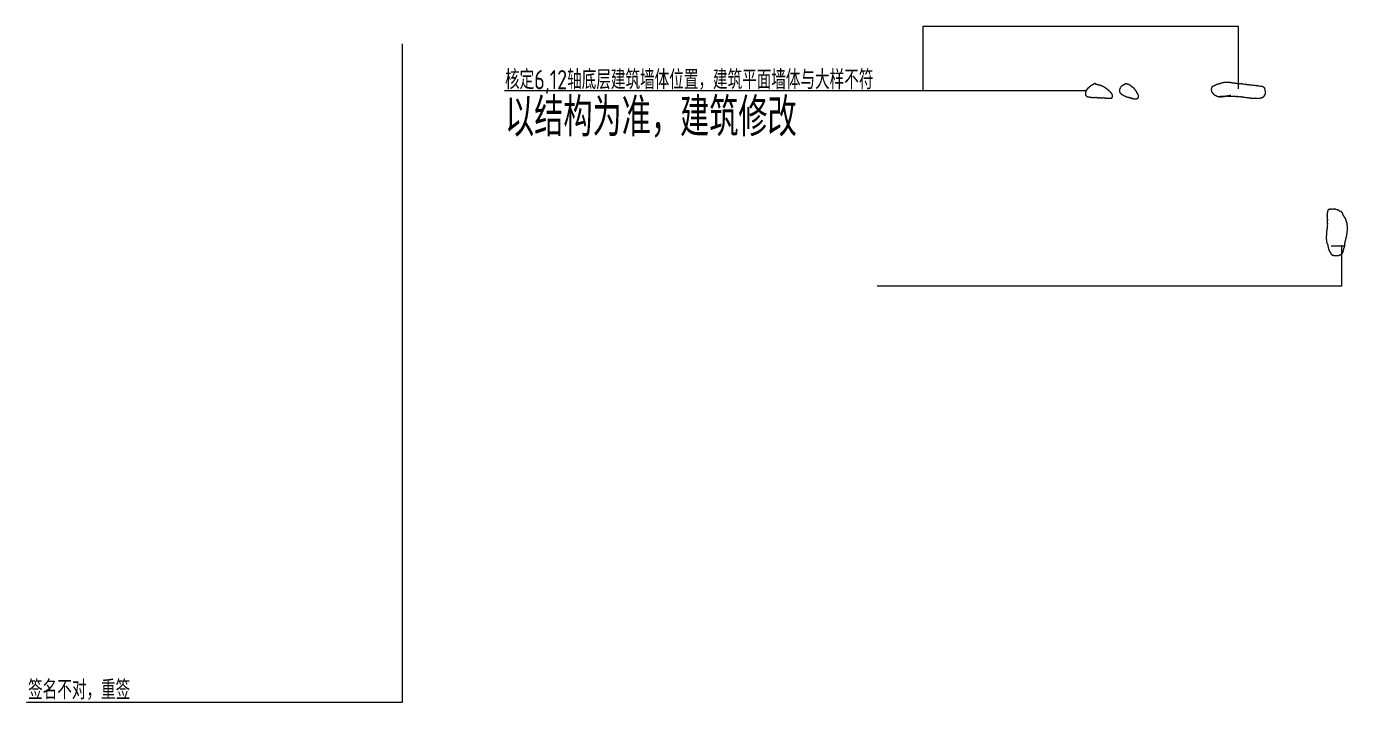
# Model space of a CAD drawing. Extents: x -1058961 to 23600, y -449123 to 2751847.
# Drawn here: x -524947 to -249574, y 2404488 to 2545405 of the extents above; entities that cross this region are included whole.
import ezdxf

# ---------------------------------------------------------------- set-up
doc = ezdxf.new("R2010")
doc.units = 0
doc.header["$LTSCALE"] = 1000
doc.layers.add('S-S说明文字', color=7, linetype='CONTINUOUS')
doc.layers.add('签名', color=7, linetype='CONTINUOUS', lineweight=18)
doc.styles.add('TSSD_REIN', font='tssdeng.shx', dxfattribs={"width": 0.7, "height": 300, "bigfont": 'tssdchn.shx'})

msp = doc.modelspace()

# ---------------------------------------------------------------- linework, layer by layer
at = {"layer": '签名', "color": 1}
for p, q in [((-446660.24, 2541808.39), (-446660.24, 2404488.3)), ((-304049.74, 2531972.9), (-425274.57, 2531972.9)), ((-252987.88, 2499650.62), (-250067.54, 2499650.62)), ((-250853.5, 2499851.25), (-250853.5, 2491270.8)), ((-250853.5, 2491270.8), (-347639.3, 2491270.8)), ((-446660.24, 2404488.3), (-524946.61, 2404488.3))]:
    msp.add_line(p, q, dxfattribs=at)
msp.add_lwpolyline([(-272300.2, 2532409.16), (-272300.2, 2545405.07), (-338077.25, 2545405.07), (-338077.25, 2531972.9)], dxfattribs=at)
for points in [[(-302102.2, 2533444.02, 0.52056705), (-302118.03, 2533444.02, 0.52056705), (-302118.03, 2533444.02, 0.52056705), (-302466.37, 2533349.11, 0.52056705), (-302466.37, 2533349.11, 0.52056705), (-302656.38, 2533238.38, 0.52056705), (-302656.38, 2533238.38, 0.52056705), (-302878.05, 2533111.83, 0.52056705), (-302878.05, 2533111.83, 0.52056705), (-303036.39, 2533001.1, 0.52056705), (-303036.39, 2533001.1, 0.52056705), (-303226.39, 2532842.92, 0.52056705), (-303226.39, 2532842.92, 0.52056705), (-303432.23, 2532700.55, 0.52056705), (-303432.23, 2532700.55, 0.52056705), (-303606.4, 2532542.37, 0.52056705), (-303606.4, 2532542.37, 0.52056705), (-303764.74, 2532384.18, 0.52056705), (-303764.74, 2532384.18, 0.52056705), (-303875.58, 2532273.45, 0.52056705), (-303875.58, 2532273.45, 0.52056705), (-303954.74, 2532146.9, 0.52056705), (-303954.74, 2532146.9, 0.52056705), (-304018.08, 2532051.99, 0.52056705), (-304018.08, 2532051.99, 0.52056705), (-304049.74, 2531972.9, 0.52056705), (-304049.74, 2531972.9, 0.52056705), (-304097.25, 2531909.63, 0.52056705), (-304097.25, 2531909.63, 0.52056705), (-304128.91, 2531830.54, 0.52056705), (-304128.91, 2531830.54, 0.52056705), (-304160.58, 2531767.26, 0.52056705), (-304160.58, 2531767.26, 0.52056705), (-304192.25, 2531688.17, 0.52056705), (-304192.25, 2531688.17, 0.52056705), (-304208.08, 2531593.26, 0.52056705), (-304208.08, 2531593.26, 0.52056705), (-304208.08, 2531514.17, 0.52056705), (-304208.08, 2531514.17, 0.52056705), (-304208.08, 2531435.07, 0.52056705), (-304208.08, 2531435.07, 0.52056705), (-304208.08, 2531355.98, 0.52056705), (-304208.08, 2531355.98, 0.52056705), (-304208.08, 2531261.07, 0.52056705), (-304208.08, 2531261.07, 0.52056705), (-304192.25, 2531181.98, 0.52056705), (-304192.25, 2531181.98, 0.52056705), (-304160.58, 2531087.07, 0.52056705), (-304160.58, 2531087.07, 0.52056705), (-304113.08, 2531023.8, 0.52056705), (-304113.08, 2531023.8, 0.52056705), (-304065.58, 2530960.52, 0.52056705), (-304065.58, 2530960.52, 0.52056705), (-304033.91, 2530913.07, 0.52056705), (-304033.91, 2530913.07, 0.52056705), (-303970.57, 2530865.61, 0.52056705), (-303970.57, 2530865.61, 0.52056705), (-303907.24, 2530833.97, 0.52056705), (-303907.24, 2530833.97, 0.52056705), (-303796.41, 2530802.34, 0.52056705), (-303796.41, 2530802.34, 0.52056705), (-303638.07, 2530754.88, 0.52056705), (-303638.07, 2530754.88, 0.52056705), (-303400.56, 2530739.06, 0.52056705), (-303400.56, 2530739.06, 0.52056705), (-303068.06, 2530707.43, 0.52056705), (-303068.06, 2530707.43, 0.52056705), (-302656.38, 2530675.79, 0.52056705), (-302656.38, 2530675.79, 0.52056705), (-302197.2, 2530659.97, 0.52056705), (-302197.2, 2530659.97, 0.52056705), (-301880.53, 2530644.15, 0.52056705), (-301880.53, 2530644.15, 0.52056705), (-301358.02, 2530628.33, 0.52056705), (-301358.02, 2530628.33, 0.52056705), (-300946.34, 2530628.33, 0.52056705), (-300946.34, 2530628.33, 0.52056705), (-300439.66, 2530596.7, 0.52056705), (-300439.66, 2530596.7, 0.52056705), (-300170.49, 2530565.06, 0.52056705), (-300170.49, 2530565.06, 0.52056705), (-299790.48, 2530533.42, 0.52056705), (-299790.48, 2530533.42, 0.52056705), (-299442.14, 2530485.97, 0.52056705), (-299442.14, 2530485.97, 0.52056705), (-299236.3, 2530485.97, 0.52056705), (-299236.3, 2530485.97, 0.52056705), (-299030.46, 2530470.15, 0.52056705), (-299030.46, 2530470.15, 0.52056705), (-298887.96, 2530470.15, 0.52056705), (-298887.96, 2530470.15, 0.52056705), (-298792.96, 2530470.15, 0.52056705), (-298792.96, 2530470.15, 0.52056705), (-298729.62, 2530501.79, 0.52056705), (-298729.62, 2530501.79, 0.52056705), (-298697.95, 2530549.24, 0.52056705), (-298697.95, 2530549.24, 0.52056705), (-298666.29, 2530580.88, 0.52056705), (-298666.29, 2530580.88, 0.52056705), (-298650.45, 2530596.7, 0.52056705), (-298650.45, 2530596.7, 0.52056705), (-298634.62, 2530644.15, 0.52056705), (-298634.62, 2530644.15, 0.52056705), (-298602.95, 2530675.79, 0.52056705), (-298602.95, 2530675.79, 0.52056705), (-298602.95, 2530739.06, 0.52056705), (-298602.95, 2530739.06, 0.52056705), (-298602.95, 2530818.16, 0.52056705), (-298602.95, 2530818.16, 0.52056705), (-298602.95, 2530913.07, 0.52056705), (-298602.95, 2530913.07, 0.52056705), (-298602.95, 2530992.16, 0.52056705), (-298602.95, 2530992.16, 0.52056705), (-298602.95, 2531071.25, 0.52056705), (-298602.95, 2531071.25, 0.52056705), (-298618.79, 2531150.34, 0.52056705), (-298618.79, 2531150.34, 0.52056705), (-298650.45, 2531245.25, 0.52056705), (-298650.45, 2531245.25, 0.52056705), (-298697.95, 2531324.35, 0.52056705), (-298697.95, 2531324.35, 0.52056705), (-298792.96, 2531450.89, 0.52056705), (-298792.96, 2531450.89, 0.52056705), (-298840.46, 2531498.35, 0.52056705), (-298840.46, 2531498.35, 0.52056705), (-298903.79, 2531577.44, 0.52056705), (-298903.79, 2531577.44, 0.52056705), (-298998.79, 2531672.35, 0.52056705), (-298998.79, 2531672.35, 0.52056705), (-299062.13, 2531751.44, 0.52056705), (-299062.13, 2531751.44, 0.52056705), (-299157.13, 2531846.35, 0.52056705), (-299157.13, 2531846.35, 0.52056705), (-299252.13, 2531925.45, 0.52056705), (-299252.13, 2531925.45, 0.52056705), (-299331.3, 2532004.54, 0.52056705), (-299331.3, 2532004.54, 0.52056705), (-299426.3, 2532083.63, 0.52056705), (-299426.3, 2532083.63, 0.52056705), (-299537.14, 2532178.54, 0.52056705), (-299537.14, 2532178.54, 0.52056705), (-299647.98, 2532257.63, 0.52056705), (-299647.98, 2532257.63, 0.52056705), (-299742.98, 2532336.73, 0.52056705), (-299742.98, 2532336.73, 0.52056705), (-299837.98, 2532400, 0.52056705), (-299837.98, 2532400, 0.52056705), (-299948.81, 2532479.09, 0.52056705), (-299948.81, 2532479.09, 0.52056705), (-300027.98, 2532526.55, 0.52056705), (-300027.98, 2532526.55, 0.52056705), (-300138.82, 2532621.46, 0.52056705), (-300138.82, 2532621.46, 0.52056705), (-300265.49, 2532716.37, 0.52056705), (-300265.49, 2532716.37, 0.52056705), (-300376.33, 2532779.64, 0.52056705), (-300376.33, 2532779.64, 0.52056705), (-300487.16, 2532827.1, 0.52056705), (-300487.16, 2532827.1, 0.52056705), (-300645.5, 2532890.37, 0.52056705), (-300645.5, 2532890.37, 0.52056705), (-300788, 2532969.46, 0.52056705), (-300788, 2532969.46, 0.52056705), (-300930.5, 2533001.1, 0.52056705), (-300930.5, 2533001.1, 0.52056705), (-301104.68, 2533080.19, 0.52056705), (-301104.68, 2533080.19, 0.52056705), (-301215.51, 2533127.65, 0.52056705), (-301215.51, 2533127.65, 0.52056705), (-301342.18, 2533159.28, 0.52056705), (-301342.18, 2533159.28, 0.52056705), (-301437.18, 2533175.1, 0.52056705), (-301437.18, 2533175.1, 0.52056705), (-301516.35, 2533190.92, 0.52056705), (-301516.35, 2533190.92, 0.52056705), (-301595.52, 2533206.74, 0.52056705), (-301595.52, 2533206.74, 0.52056705), (-301658.86, 2533222.56, 0.52056705), (-301658.86, 2533222.56, 0.52056705), (-301706.36, 2533238.38, 0.52056705), (-301706.36, 2533238.38, 0.52056705), (-301753.86, 2533254.2, 0.52056705), (-301753.86, 2533254.2, 0.52056705), (-301833.03, 2533270.01, 0.52056705), (-301833.03, 2533270.01, 0.52056705), (-301864.7, 2533270.01, 0.52056705), (-301864.7, 2533270.01, 0.52056705), (-301928.03, 2533301.65, 0.52056705), (-301928.03, 2533301.65, 0.52056705), (-301959.69, 2533301.65, 0.52056705), (-301959.69, 2533301.65, 0.52056705), (-302007.2, 2533301.65, 0.52056705), (-302007.2, 2533301.65, 0.52056705), (-302023.03, 2533301.65, 0.52056705), (-302023.03, 2533301.65, 0.52056705), (-302038.86, 2533301.65, 0.52056705), (-302038.86, 2533301.65, 0.52056705), (-302054.7, 2533301.65, 0.52056705), (-302054.7, 2533301.65, 0.52056705), (-302070.53, 2533301.65, 0.52056705), (-302070.53, 2533301.65, 0.52056705), (-302102.2, 2533301.65, 0.52056705), (-302102.2, 2533301.65, 0.52056705), (-302118.03, 2533301.65, 0.52056705), (-302118.03, 2533301.65, 0.52056705), (-302133.87, 2533301.65, 0.52056705), (-302133.87, 2533301.65)], [(-275753.95, 2530767.38, -0.52056705), (-275664.59, 2530812.01, -0.52056705), (-275664.59, 2530812.01, -0.52056705), (-276089.06, 2530722.74, -0.52056705), (-276089.06, 2530722.74, -0.52056705), (-276223.1, 2530722.74, -0.52056705), (-276223.1, 2530722.74, -0.52056705), (-276357.14, 2530722.74, -0.52056705), (-276357.14, 2530722.74, -0.52056705), (-276468.84, 2530722.74, -0.52056705), (-276468.84, 2530722.74, -0.52056705), (-276647.57, 2530789.69, -0.52056705), (-276647.57, 2530789.69, -0.52056705), (-276826.29, 2530856.65, -0.52056705), (-276826.29, 2530856.65, -0.52056705), (-276982.67, 2530923.61, -0.52056705), (-276982.67, 2530923.61, -0.52056705), (-277116.72, 2531012.88, -0.52056705), (-277116.72, 2531012.88, -0.52056705), (-277250.76, 2531079.84, -0.52056705), (-277250.76, 2531079.84, -0.52056705), (-277340.12, 2531146.8, -0.52056705), (-277340.12, 2531146.8, -0.52056705), (-277429.48, 2531280.71, -0.52056705), (-277429.48, 2531280.71, -0.52056705), (-277496.5, 2531347.67, -0.52056705), (-277496.5, 2531347.67, -0.52056705), (-277608.2, 2531459.26, -0.52056705), (-277608.2, 2531459.26, -0.52056705), (-277652.89, 2531570.86, -0.52056705), (-277652.89, 2531570.86, -0.52056705), (-277719.91, 2531615.49, -0.52056705), (-277719.91, 2531615.49, -0.52056705), (-277786.93, 2531727.09, -0.52056705), (-277786.93, 2531727.09, -0.52056705), (-277831.61, 2531816.36, -0.52056705), (-277831.61, 2531816.36, -0.52056705), (-277876.29, 2531883.32, -0.52056705), (-277876.29, 2531883.32, -0.52056705), (-277876.29, 2531950.28, -0.52056705), (-277876.29, 2531950.28, -0.52056705), (-277898.63, 2532017.23, -0.52056705), (-277898.63, 2532017.23, -0.52056705), (-277898.63, 2532128.83, -0.52056705), (-277898.63, 2532128.83, -0.52056705), (-277898.63, 2532285.06, -0.52056705), (-277898.63, 2532285.06, -0.52056705), (-277898.63, 2532374.34, -0.52056705), (-277898.63, 2532374.34, -0.52056705), (-277898.63, 2532508.25, -0.52056705), (-277898.63, 2532508.25, -0.52056705), (-277853.95, 2532597.52, -0.52056705), (-277853.95, 2532597.52, -0.52056705), (-277831.61, 2532664.48, -0.52056705), (-277831.61, 2532664.48, -0.52056705), (-277809.27, 2532731.44, -0.52056705), (-277809.27, 2532731.44, -0.52056705), (-277764.59, 2532798.39, -0.52056705), (-277764.59, 2532798.39, -0.52056705), (-277719.91, 2532865.35, -0.52056705), (-277719.91, 2532865.35, -0.52056705), (-277652.89, 2532909.99, -0.52056705), (-277652.89, 2532909.99, -0.52056705), (-277518.84, 2532999.26, -0.52056705), (-277518.84, 2532999.26, -0.52056705), (-277429.48, 2533043.9, -0.52056705), (-277429.48, 2533043.9, -0.52056705), (-277273.1, 2533110.86, -0.52056705), (-277273.1, 2533110.86, -0.52056705), (-277116.72, 2533177.82, -0.52056705), (-277116.72, 2533177.82, -0.52056705), (-277005.01, 2533244.77, -0.52056705), (-277005.01, 2533244.77, -0.52056705), (-276826.29, 2533289.41, -0.52056705), (-276826.29, 2533289.41, -0.52056705), (-276692.25, 2533356.37, -0.52056705), (-276692.25, 2533356.37, -0.52056705), (-276513.52, 2533401, -0.52056705), (-276513.52, 2533401, -0.52056705), (-276357.14, 2533445.64, -0.52056705), (-276357.14, 2533445.64, -0.52056705), (-276156.08, 2533512.6, -0.52056705), (-276156.08, 2533512.6, -0.52056705), (-276022.04, 2533557.24, -0.52056705), (-276022.04, 2533557.24, -0.52056705), (-275865.65, 2533601.87, -0.52056705), (-275865.65, 2533601.87, -0.52056705), (-275776.29, 2533646.51, -0.52056705), (-275776.29, 2533646.51, -0.52056705), (-275686.93, 2533668.83, -0.52056705), (-275686.93, 2533668.83, -0.52056705), (-275597.57, 2533691.15, -0.52056705), (-275597.57, 2533691.15, -0.52056705), (-275485.87, 2533713.47, -0.52056705), (-275485.87, 2533713.47, -0.52056705), (-275418.84, 2533735.79, -0.52056705), (-275418.84, 2533735.79, -0.52056705), (-275284.8, 2533758.11, -0.52056705), (-275284.8, 2533758.11, -0.52056705), (-275128.42, 2533780.43, -0.52056705), (-275128.42, 2533780.43, -0.52056705), (-274994.37, 2533780.43, -0.52056705), (-274994.37, 2533780.43, -0.52056705), (-274837.99, 2533780.43, -0.52056705), (-274837.99, 2533780.43, -0.52056705), (-274681.61, 2533780.43, -0.52056705), (-274681.61, 2533780.43, -0.52056705), (-274547.57, 2533758.11, -0.52056705), (-274547.57, 2533758.11, -0.52056705), (-274368.84, 2533758.11, -0.52056705), (-274368.84, 2533758.11, -0.52056705), (-274167.78, 2533713.47, -0.52056705), (-274167.78, 2533713.47, -0.52056705), (-273922.04, 2533691.15, -0.52056705), (-273922.04, 2533691.15, -0.52056705), (-273653.95, 2533646.51, -0.52056705), (-273653.95, 2533646.51, -0.52056705), (-273475.23, 2533624.19, -0.52056705), (-273475.23, 2533624.19, -0.52056705), (-273274.16, 2533579.56, -0.52056705), (-273274.16, 2533579.56, -0.52056705), (-273028.42, 2533557.24, -0.52056705), (-273028.42, 2533557.24, -0.52056705), (-272849.7, 2533534.92, -0.52056705), (-272849.7, 2533534.92, -0.52056705), (-272559.27, 2533490.28, -0.52056705), (-272559.27, 2533490.28, -0.52056705), (-272335.86, 2533445.64, -0.52056705), (-272335.86, 2533445.64, -0.52056705), (-271933.74, 2533401, -0.52056705), (-271933.74, 2533401, -0.52056705), (-271352.89, 2533311.73, -0.52056705), (-271352.89, 2533311.73, -0.52056705), (-270883.74, 2533311.73, -0.52056705), (-270883.74, 2533311.73, -0.52056705), (-270481.61, 2533244.77, -0.52056705), (-270481.61, 2533244.77, -0.52056705), (-270079.48, 2533200.14, -0.52056705), (-270079.48, 2533200.14, -0.52056705), (-269789.06, 2533177.82, -0.52056705), (-269789.06, 2533177.82, -0.52056705), (-269543.31, 2533133.18, -0.52056705), (-269543.31, 2533133.18, -0.52056705), (-269185.86, 2533088.54, -0.52056705), (-269185.86, 2533088.54, -0.52056705), (-268917.78, 2533043.9, -0.52056705), (-268917.78, 2533043.9, -0.52056705), (-268515.65, 2533021.58, -0.52056705), (-268515.65, 2533021.58, -0.52056705), (-268158.2, 2532976.95, -0.52056705), (-268158.2, 2532976.95, -0.52056705), (-267890.12, 2532954.63, -0.52056705), (-267890.12, 2532954.63, -0.52056705), (-267689.06, 2532932.31, -0.52056705), (-267689.06, 2532932.31, -0.52056705), (-267532.67, 2532932.31, -0.52056705), (-267532.67, 2532932.31, -0.52056705), (-267398.63, 2532909.99, -0.52056705), (-267398.63, 2532909.99, -0.52056705), (-267309.27, 2532887.67, -0.52056705), (-267309.27, 2532887.67, -0.52056705), (-267264.59, 2532865.35, -0.52056705), (-267264.59, 2532865.35, -0.52056705), (-267175.23, 2532820.71, -0.52056705), (-267175.23, 2532820.71, -0.52056705), (-267108.21, 2532776.08, -0.52056705), (-267108.21, 2532776.08, -0.52056705), (-267085.86, 2532753.76, -0.52056705), (-267085.86, 2532753.76, -0.52056705), (-267018.84, 2532709.12, -0.52056705), (-267018.84, 2532709.12, -0.52056705), (-266974.16, 2532664.48, -0.52056705), (-266974.16, 2532664.48, -0.52056705), (-266951.82, 2532619.84, -0.52056705), (-266951.82, 2532619.84, -0.52056705), (-266929.48, 2532552.89, -0.52056705), (-266929.48, 2532552.89, -0.52056705), (-266907.14, 2532508.25, -0.52056705), (-266907.14, 2532508.25, -0.52056705), (-266884.8, 2532418.97, -0.52056705), (-266884.8, 2532418.97, -0.52056705), (-266862.46, 2532307.38, -0.52056705), (-266862.46, 2532307.38, -0.52056705), (-266862.46, 2532218.1, -0.52056705), (-266862.46, 2532218.1, -0.52056705), (-266840.12, 2532106.51, -0.52056705), (-266840.12, 2532106.51, -0.52056705), (-266817.78, 2532017.23, -0.52056705), (-266817.78, 2532017.23, -0.52056705), (-266795.44, 2531927.96, -0.52056705), (-266795.44, 2531927.96, -0.52056705), (-266773.1, 2531861, -0.52056705), (-266773.1, 2531861, -0.52056705), (-266773.1, 2531727.09, -0.52056705), (-266773.1, 2531727.09, -0.52056705), (-266773.1, 2531660.13, -0.52056705), (-266773.1, 2531660.13, -0.52056705), (-266773.1, 2531503.9, -0.52056705), (-266773.1, 2531503.9, -0.52056705), (-266840.12, 2531280.71, -0.52056705), (-266840.12, 2531280.71, -0.52056705), (-266929.48, 2531102.16, -0.52056705), (-266929.48, 2531102.16, -0.52056705), (-266951.82, 2530990.56, -0.52056705), (-266951.82, 2530990.56, -0.52056705), (-267018.84, 2530856.65, -0.52056705), (-267018.84, 2530856.65, -0.52056705), (-267063.52, 2530789.69, -0.52056705), (-267063.52, 2530789.69, -0.52056705), (-267108.21, 2530745.06, -0.52056705), (-267108.21, 2530745.06, -0.52056705), (-267152.89, 2530700.42, -0.52056705), (-267152.89, 2530700.42, -0.52056705), (-267175.23, 2530678.1, -0.52056705), (-267175.23, 2530678.1, -0.52056705), (-267219.91, 2530633.46, -0.52056705), (-267219.91, 2530633.46, -0.52056705), (-267309.27, 2530588.82, -0.52056705), (-267309.27, 2530588.82, -0.52056705), (-267376.29, 2530544.19, -0.52056705), (-267376.29, 2530544.19, -0.52056705), (-267465.65, 2530521.87, -0.52056705), (-267465.65, 2530521.87, -0.52056705), (-267577.36, 2530477.23, -0.52056705), (-267577.36, 2530477.23, -0.52056705), (-267756.08, 2530477.23, -0.52056705), (-267756.08, 2530477.23, -0.52056705), (-268001.82, 2530454.91, -0.52056705), (-268001.82, 2530454.91, -0.52056705), (-268269.91, 2530454.91, -0.52056705), (-268269.91, 2530454.91, -0.52056705), (-268672.04, 2530454.91, -0.52056705), (-268672.04, 2530454.91, -0.52056705), (-269029.48, 2530454.91, -0.52056705), (-269029.48, 2530454.91, -0.52056705), (-269386.93, 2530477.23, -0.52056705), (-269386.93, 2530477.23, -0.52056705), (-269744.38, 2530499.55, -0.52056705), (-269744.38, 2530499.55, -0.52056705), (-270191.18, 2530566.51, -0.52056705), (-270191.18, 2530566.51, -0.52056705), (-270548.63, 2530611.14, -0.52056705), (-270548.63, 2530611.14, -0.52056705), (-270906.08, 2530655.78, -0.52056705), (-270906.08, 2530655.78, -0.52056705), (-271241.18, 2530700.42, -0.52056705), (-271241.18, 2530700.42, -0.52056705), (-271598.63, 2530745.06, -0.52056705), (-271598.63, 2530745.06, -0.52056705), (-271866.71, 2530767.38, -0.52056705), (-271866.71, 2530767.38, -0.52056705), (-272157.14, 2530789.69, -0.52056705), (-272157.14, 2530789.69, -0.52056705), (-272380.55, 2530789.69, -0.52056705), (-272380.55, 2530789.69, -0.52056705), (-272581.61, 2530812.01, -0.52056705), (-272581.61, 2530812.01, -0.52056705), (-272760.33, 2530812.01, -0.52056705), (-272760.33, 2530812.01, -0.52056705), (-272983.74, 2530834.33, -0.52056705), (-272983.74, 2530834.33, -0.52056705), (-273162.46, 2530834.33, -0.52056705), (-273162.46, 2530834.33, -0.52056705), (-273385.87, 2530834.33, -0.52056705), (-273385.87, 2530834.33, -0.52056705), (-273542.25, 2530834.33, -0.52056705), (-273542.25, 2530834.33, -0.52056705), (-273765.65, 2530856.65, -0.52056705), (-273765.65, 2530856.65, -0.52056705), (-273944.38, 2530856.65, -0.52056705), (-273944.38, 2530856.65, -0.52056705), (-274123.1, 2530856.65, -0.52056705), (-274123.1, 2530856.65, -0.52056705), (-274346.5, 2530856.65, -0.52056705), (-274346.5, 2530856.65, -0.52056705), (-274525.23, 2530856.65, -0.52056705), (-274525.23, 2530856.65, -0.52056705), (-274636.93, 2530856.65, -0.52056705), (-274636.93, 2530856.65, -0.52056705), (-274681.61, 2530856.65, -0.52056705), (-274681.61, 2530856.65, -0.52056705), (-274726.29, 2530856.65, -0.52056705), (-274726.29, 2530856.65, -0.52056705), (-274748.63, 2530856.65, -0.52056705), (-274748.63, 2530856.65, -0.52056705), (-274770.97, 2530856.65, -0.52056705), (-274770.97, 2530856.65, -0.52056705), (-274793.31, 2530856.65, -0.52056705), (-274793.31, 2530856.65, -0.52056705), (-274815.65, 2530856.65, -0.52056705), (-274815.65, 2530856.65, -0.52056705), (-274837.99, 2530856.65, -0.52056705), (-274837.99, 2530856.65, -0.52056705), (-274882.67, 2530856.65, -0.52056705), (-274882.67, 2530856.65, -0.52056705), (-274949.7, 2530856.65, -0.52056705), (-274949.7, 2530856.65, -0.52056705), (-275016.72, 2530856.65, -0.52056705), (-275016.72, 2530856.65, -0.52056705), (-275106.08, 2530856.65, -0.52056705), (-275106.08, 2530856.65, -0.52056705), (-275508.2, 2530834.33, -0.52056705), (-275508.2, 2530834.33, -0.52056705), (-275664.59, 2530812.01, -0.52056705), (-275664.59, 2530812.01, -0.52056705), (-275798.63, 2530812.01, -0.52056705), (-275798.63, 2530812.01, -0.52056705), (-275932.67, 2530789.69, -0.52056705), (-275932.67, 2530789.69, -0.52056705), (-276044.37, 2530789.69, -0.52056705), (-276044.37, 2530789.69, -0.52056705), (-276089.06, 2530789.69, -0.52056705), (-276089.06, 2530789.69, -0.52056705), (-276111.4, 2530789.69, -0.52056705), (-276111.4, 2530789.69, -0.52056705), (-276089.06, 2530789.69, -0.52056705), (-276089.06, 2530789.69, -0.52056705), (-275977.35, 2530789.69, -0.52056705), (-275977.35, 2530789.69, -0.52056705), (-275820.97, 2530789.69, -0.52056705), (-275820.97, 2530789.69, -0.52056705), (-275575.23, 2530789.69, -0.52056705), (-275575.23, 2530789.69, -0.52056705), (-275374.16, 2530812.01, -0.52056705), (-275374.16, 2530812.01, -0.52056705), (-275106.08, 2530834.33, -0.52056705), (-275106.08, 2530834.33, -0.52056705), (-274837.99, 2530856.65, -0.52056705), (-274837.99, 2530856.65, -0.52056705), (-274569.91, 2530901.29, -0.52056705), (-274569.91, 2530901.29, -0.52056705), (-274368.84, 2530945.93, -0.52056705), (-274368.84, 2530945.93, -0.52056705), (-274145.44, 2531012.88, -0.52056705), (-274145.44, 2531012.88, -0.52056705), (-274033.74, 2531035.2, -0.52056705), (-274033.74, 2531035.2, -0.52056705), (-273966.71, 2531057.52, -0.52056705), (-273966.71, 2531057.52, -0.52056705), (-273922.04, 2531079.84, -0.52056705), (-273922.04, 2531079.84, -0.52056705), (-273922.04, 2531102.16, -0.52056705), (-273922.04, 2531102.16, -0.52056705), (-273899.69, 2531102.16, -0.52056705), (-273899.69, 2531102.16)], [(-296227.89, 2533206.74, 0.52056705), (-296243.73, 2533206.74, 0.52056705), (-296243.73, 2533206.74, 0.52056705), (-296338.73, 2533159.28, 0.52056705), (-296338.73, 2533159.28, 0.52056705), (-296386.23, 2533127.65, 0.52056705), (-296386.23, 2533127.65, 0.52056705), (-296497.07, 2533064.37, 0.52056705), (-296497.07, 2533064.37, 0.52056705), (-296576.24, 2533001.1, 0.52056705), (-296576.24, 2533001.1, 0.52056705), (-296671.24, 2532922.01, 0.52056705), (-296671.24, 2532922.01, 0.52056705), (-296750.41, 2532842.92, 0.52056705), (-296750.41, 2532842.92, 0.52056705), (-296797.91, 2532763.82, 0.52056705), (-296797.91, 2532763.82, 0.52056705), (-296892.91, 2532668.91, 0.52056705), (-296892.91, 2532668.91, 0.52056705), (-296940.41, 2532574, 0.52056705), (-296940.41, 2532574, 0.52056705), (-296987.91, 2532494.91, 0.52056705), (-296987.91, 2532494.91, 0.52056705), (-297035.41, 2532384.18, 0.52056705), (-297035.41, 2532384.18, 0.52056705), (-297082.92, 2532305.09, 0.52056705), (-297082.92, 2532305.09, 0.52056705), (-297098.75, 2532226, 0.52056705), (-297098.75, 2532226, 0.52056705), (-297130.42, 2532115.27, 0.52056705), (-297130.42, 2532115.27, 0.52056705), (-297130.42, 2532067.81, 0.52056705), (-297130.42, 2532067.81, 0.52056705), (-297130.42, 2531988.72, 0.52056705), (-297130.42, 2531988.72, 0.52056705), (-297130.42, 2531925.45, 0.52056705), (-297130.42, 2531925.45, 0.52056705), (-297130.42, 2531877.99, 0.52056705), (-297130.42, 2531877.99, 0.52056705), (-297098.75, 2531798.9, 0.52056705), (-297098.75, 2531798.9, 0.52056705), (-297051.25, 2531719.81, 0.52056705), (-297051.25, 2531719.81, 0.52056705), (-297019.58, 2531624.9, 0.52056705), (-297019.58, 2531624.9, 0.52056705), (-296940.41, 2531545.8, 0.52056705), (-296940.41, 2531545.8, 0.52056705), (-296797.91, 2531387.62, 0.52056705), (-296797.91, 2531387.62, 0.52056705), (-296576.24, 2531245.25, 0.52056705), (-296576.24, 2531245.25, 0.52056705), (-296370.4, 2531118.71, 0.52056705), (-296370.4, 2531118.71, 0.52056705), (-296148.73, 2531007.98, 0.52056705), (-296148.73, 2531007.98, 0.52056705), (-295990.39, 2530928.89, 0.52056705), (-295990.39, 2530928.89, 0.52056705), (-295689.55, 2530833.97, 0.52056705), (-295689.55, 2530833.97, 0.52056705), (-295341.21, 2530707.43, 0.52056705), (-295341.21, 2530707.43, 0.52056705), (-295072.04, 2530628.33, 0.52056705), (-295072.04, 2530628.33, 0.52056705), (-294834.53, 2530565.06, 0.52056705), (-294834.53, 2530565.06, 0.52056705), (-294597.03, 2530501.79, 0.52056705), (-294597.03, 2530501.79, 0.52056705), (-294407.02, 2530422.69, 0.52056705), (-294407.02, 2530422.69, 0.52056705), (-294264.52, 2530391.06, 0.52056705), (-294264.52, 2530391.06, 0.52056705), (-294106.18, 2530343.6, 0.52056705), (-294106.18, 2530343.6, 0.52056705), (-293932.01, 2530327.78, 0.52056705), (-293932.01, 2530327.78, 0.52056705), (-293757.84, 2530311.97, 0.52056705), (-293757.84, 2530311.97, 0.52056705), (-293599.5, 2530327.78, 0.52056705), (-293599.5, 2530327.78, 0.52056705), (-293472.83, 2530359.42, 0.52056705), (-293472.83, 2530359.42, 0.52056705), (-293393.66, 2530406.88, 0.52056705), (-293393.66, 2530406.88, 0.52056705), (-293330.33, 2530454.33, 0.52056705), (-293330.33, 2530454.33, 0.52056705), (-293282.83, 2530470.15, 0.52056705), (-293282.83, 2530470.15, 0.52056705), (-293266.99, 2530501.79, 0.52056705), (-293266.99, 2530501.79, 0.52056705), (-293219.49, 2530533.42, 0.52056705), (-293219.49, 2530533.42, 0.52056705), (-293203.66, 2530565.06, 0.52056705), (-293203.66, 2530565.06, 0.52056705), (-293187.82, 2530612.52, 0.52056705), (-293187.82, 2530612.52, 0.52056705), (-293156.16, 2530659.97, 0.52056705), (-293156.16, 2530659.97, 0.52056705), (-293140.32, 2530707.43, 0.52056705), (-293140.32, 2530707.43, 0.52056705), (-293140.32, 2530754.88, 0.52056705), (-293140.32, 2530754.88, 0.52056705), (-293140.32, 2530818.16, 0.52056705), (-293140.32, 2530818.16, 0.52056705), (-293140.32, 2530881.43, 0.52056705), (-293140.32, 2530881.43, 0.52056705), (-293140.32, 2530913.07, 0.52056705), (-293140.32, 2530913.07, 0.52056705), (-293140.32, 2530960.52, 0.52056705), (-293140.32, 2530960.52, 0.52056705), (-293156.16, 2531023.8, 0.52056705), (-293156.16, 2531023.8, 0.52056705), (-293187.82, 2531102.89, 0.52056705), (-293187.82, 2531102.89, 0.52056705), (-293235.33, 2531181.98, 0.52056705), (-293235.33, 2531181.98, 0.52056705), (-293298.66, 2531292.71, 0.52056705), (-293298.66, 2531292.71, 0.52056705), (-293346.16, 2531371.8, 0.52056705), (-293346.16, 2531371.8, 0.52056705), (-293409.5, 2531482.53, 0.52056705), (-293409.5, 2531482.53, 0.52056705), (-293472.83, 2531593.26, 0.52056705), (-293472.83, 2531593.26, 0.52056705), (-293536.17, 2531688.17, 0.52056705), (-293536.17, 2531688.17, 0.52056705), (-293583.67, 2531783.08, 0.52056705), (-293583.67, 2531783.08, 0.52056705), (-293662.83, 2531925.45, 0.52056705), (-293662.83, 2531925.45, 0.52056705), (-293742, 2532020.36, 0.52056705), (-293742, 2532020.36, 0.52056705), (-293821.17, 2532146.9, 0.52056705), (-293821.17, 2532146.9, 0.52056705), (-293947.84, 2532273.45, 0.52056705), (-293947.84, 2532273.45, 0.52056705), (-294042.85, 2532400, 0.52056705), (-294042.85, 2532400, 0.52056705), (-294201.18, 2532526.55, 0.52056705), (-294201.18, 2532526.55, 0.52056705), (-294375.35, 2532684.73, 0.52056705), (-294375.35, 2532684.73, 0.52056705), (-294517.86, 2532811.28, 0.52056705), (-294517.86, 2532811.28, 0.52056705), (-294660.36, 2532906.19, 0.52056705), (-294660.36, 2532906.19, 0.52056705), (-294771.19, 2533016.92, 0.52056705), (-294771.19, 2533016.92, 0.52056705), (-294882.03, 2533080.19, 0.52056705), (-294882.03, 2533080.19, 0.52056705), (-294992.87, 2533159.28, 0.52056705), (-294992.87, 2533159.28, 0.52056705), (-295072.04, 2533222.56, 0.52056705), (-295072.04, 2533222.56, 0.52056705), (-295182.87, 2533270.01, 0.52056705), (-295182.87, 2533270.01, 0.52056705), (-295262.04, 2533301.65, 0.52056705), (-295262.04, 2533301.65, 0.52056705), (-295341.21, 2533333.29, 0.52056705), (-295341.21, 2533333.29, 0.52056705), (-295404.54, 2533364.92, 0.52056705), (-295404.54, 2533364.92, 0.52056705), (-295467.88, 2533380.74, 0.52056705), (-295467.88, 2533380.74, 0.52056705), (-295515.38, 2533380.74, 0.52056705), (-295515.38, 2533380.74, 0.52056705), (-295562.88, 2533396.56, 0.52056705), (-295562.88, 2533396.56, 0.52056705), (-295610.38, 2533396.56, 0.52056705), (-295610.38, 2533396.56, 0.52056705), (-295657.88, 2533412.38, 0.52056705), (-295657.88, 2533412.38, 0.52056705), (-295689.55, 2533412.38, 0.52056705), (-295689.55, 2533412.38, 0.52056705), (-295737.05, 2533412.38, 0.52056705), (-295737.05, 2533412.38, 0.52056705), (-295768.72, 2533412.38, 0.52056705), (-295768.72, 2533412.38, 0.52056705), (-295816.22, 2533412.38, 0.52056705), (-295816.22, 2533412.38, 0.52056705), (-295847.89, 2533412.38, 0.52056705), (-295847.89, 2533412.38, 0.52056705), (-295879.55, 2533412.38, 0.52056705), (-295879.55, 2533412.38, 0.52056705), (-295911.22, 2533412.38, 0.52056705), (-295911.22, 2533412.38, 0.52056705), (-295958.72, 2533412.38, 0.52056705), (-295958.72, 2533412.38, 0.52056705), (-295958.72, 2533396.56, 0.52056705), (-295958.72, 2533396.56, 0.52056705), (-295990.39, 2533396.56, 0.52056705), (-295990.39, 2533396.56, 0.52056705), (-296006.22, 2533396.56, 0.52056705), (-296006.22, 2533396.56, 0.52056705), (-296022.06, 2533396.56, 0.52056705), (-296022.06, 2533396.56, 0.52056705), (-296037.89, 2533380.74, 0.52056705), (-296037.89, 2533380.74, 0.52056705), (-296053.73, 2533380.74, 0.52056705), (-296053.73, 2533380.74, 0.52056705), (-296053.73, 2533364.92, 0.52056705), (-296053.73, 2533364.92, 0.52056705), (-296069.56, 2533349.11, 0.52056705), (-296069.56, 2533349.11, 0.52056705), (-296069.56, 2533333.29, 0.52056705), (-296069.56, 2533333.29, 0.52056705), (-296101.23, 2533285.83, 0.52056705), (-296101.23, 2533285.83, 0.52056705), (-296117.06, 2533254.2, 0.52056705), (-296117.06, 2533254.2, 0.52056705), (-296132.89, 2533238.38, 0.52056705), (-296132.89, 2533238.38, 0.52056705), (-296148.73, 2533222.56, 0.52056705), (-296148.73, 2533222.56, 0.52056705), (-296148.73, 2533206.74, 0.52056705), (-296148.73, 2533206.74, 0.52056705), (-296180.39, 2533190.92, 0.52056705), (-296180.39, 2533190.92, 0.52056705), (-296196.23, 2533190.92, 0.52056705), (-296196.23, 2533190.92, 0.52056705), (-296196.23, 2533175.1, 0.52056705), (-296196.23, 2533175.1)], [(-251061.01, 2506805.21, 0.52056705), (-251080.36, 2506824.54, 0.52056705), (-251080.36, 2506824.54, 0.52056705), (-251099.72, 2506824.54, 0.52056705), (-251099.72, 2506824.54, 0.52056705), (-251119.07, 2506843.87, 0.52056705), (-251119.07, 2506843.87, 0.52056705), (-251157.78, 2506843.87, 0.52056705), (-251157.78, 2506843.87, 0.52056705), (-251177.13, 2506863.21, 0.52056705), (-251177.13, 2506863.21, 0.52056705), (-251215.83, 2506901.88, 0.52056705), (-251215.83, 2506901.88, 0.52056705), (-251254.54, 2506921.21, 0.52056705), (-251254.54, 2506921.21, 0.52056705), (-251331.95, 2506959.88, 0.52056705), (-251331.95, 2506959.88, 0.52056705), (-251428.71, 2507037.22, 0.52056705), (-251428.71, 2507037.22, 0.52056705), (-251544.83, 2507095.22, 0.52056705), (-251544.83, 2507095.22, 0.52056705), (-251699.65, 2507153.22, 0.52056705), (-251699.65, 2507153.22, 0.52056705), (-251893.18, 2507211.22, 0.52056705), (-251893.18, 2507211.22, 0.52056705), (-252164.12, 2507269.23, 0.52056705), (-252164.12, 2507269.23, 0.52056705), (-252396.36, 2507269.23, 0.52056705), (-252396.36, 2507269.23, 0.52056705), (-252628.59, 2507288.56, 0.52056705), (-252628.59, 2507288.56, 0.52056705), (-252938.23, 2507269.23, 0.52056705), (-252938.23, 2507269.23, 0.52056705), (-253112.41, 2507269.23, 0.52056705), (-253112.41, 2507269.23, 0.52056705), (-253305.94, 2507249.89, 0.52056705), (-253305.94, 2507249.89, 0.52056705), (-253364, 2507230.56, 0.52056705), (-253364, 2507230.56, 0.52056705), (-253441.41, 2507230.56, 0.52056705), (-253441.41, 2507230.56, 0.52056705), (-253499.47, 2507230.56, 0.52056705), (-253499.47, 2507230.56, 0.52056705), (-253518.82, 2507211.22, 0.52056705), (-253518.82, 2507211.22, 0.52056705), (-253557.53, 2507211.22, 0.52056705), (-253557.53, 2507211.22, 0.52056705), (-253557.53, 2507191.89, 0.52056705), (-253557.53, 2507191.89, 0.52056705), (-253576.88, 2507172.55, 0.52056705), (-253576.88, 2507172.55, 0.52056705), (-253615.59, 2507133.89, 0.52056705), (-253615.59, 2507133.89, 0.52056705), (-253634.94, 2507095.22, 0.52056705), (-253634.94, 2507095.22, 0.52056705), (-253654.29, 2507056.55, 0.52056705), (-253654.29, 2507056.55, 0.52056705), (-253654.29, 2507017.88, 0.52056705), (-253654.29, 2507017.88, 0.52056705), (-253692.99, 2506979.21, 0.52056705), (-253692.99, 2506979.21, 0.52056705), (-253712.35, 2506940.54, 0.52056705), (-253712.35, 2506940.54, 0.52056705), (-253731.7, 2506824.54, 0.52056705), (-253731.7, 2506824.54, 0.52056705), (-253751.05, 2506747.2, 0.52056705), (-253751.05, 2506747.2, 0.52056705), (-253770.41, 2506631.2, 0.52056705), (-253770.41, 2506631.2, 0.52056705), (-253789.76, 2506515.19, 0.52056705), (-253789.76, 2506515.19, 0.52056705), (-253809.11, 2506360.52, 0.52056705), (-253809.11, 2506360.52, 0.52056705), (-253828.47, 2506186.51, 0.52056705), (-253828.47, 2506186.51, 0.52056705), (-253828.47, 2506031.84, 0.52056705), (-253828.47, 2506031.84, 0.52056705), (-253828.47, 2505877.17, 0.52056705), (-253828.47, 2505877.17, 0.52056705), (-253828.47, 2505703.16, 0.52056705), (-253828.47, 2505703.16, 0.52056705), (-253809.11, 2505548.48, 0.52056705), (-253809.11, 2505548.48, 0.52056705), (-253789.76, 2505413.15, 0.52056705), (-253789.76, 2505413.15, 0.52056705), (-253789.76, 2505297.14, 0.52056705), (-253789.76, 2505297.14, 0.52056705), (-253770.41, 2505200.47, 0.52056705), (-253770.41, 2505200.47, 0.52056705), (-253770.41, 2505065.13, 0.52056705), (-253770.41, 2505065.13, 0.52056705), (-253770.41, 2504987.79, 0.52056705), (-253770.41, 2504987.79, 0.52056705), (-253770.41, 2504833.12, 0.52056705), (-253770.41, 2504833.12, 0.52056705), (-253770.41, 2504678.45, 0.52056705), (-253770.41, 2504678.45, 0.52056705), (-253770.41, 2504523.77, 0.52056705), (-253770.41, 2504523.77, 0.52056705), (-253770.41, 2504388.43, 0.52056705), (-253770.41, 2504388.43, 0.52056705), (-253770.41, 2504291.76, 0.52056705), (-253770.41, 2504291.76, 0.52056705), (-253770.41, 2504137.09, 0.52056705), (-253770.41, 2504137.09, 0.52056705), (-253770.41, 2504040.42, 0.52056705), (-253770.41, 2504040.42, 0.52056705), (-253770.41, 2503924.41, 0.52056705), (-253770.41, 2503924.41, 0.52056705), (-253770.41, 2503789.08, 0.52056705), (-253770.41, 2503789.08, 0.52056705), (-253770.41, 2503595.73, 0.52056705), (-253770.41, 2503595.73, 0.52056705), (-253809.11, 2503421.73, 0.52056705), (-253809.11, 2503421.73, 0.52056705), (-253809.11, 2503267.05, 0.52056705), (-253809.11, 2503267.05, 0.52056705), (-253867.17, 2503035.04, 0.52056705), (-253867.17, 2503035.04, 0.52056705), (-253867.17, 2502841.7, 0.52056705), (-253867.17, 2502841.7, 0.52056705), (-253905.88, 2502551.69, 0.52056705), (-253905.88, 2502551.69, 0.52056705), (-253905.88, 2502397.02, 0.52056705), (-253905.88, 2502397.02, 0.52056705), (-253925.23, 2502223.01, 0.52056705), (-253925.23, 2502223.01, 0.52056705), (-253925.23, 2502107, 0.52056705), (-253925.23, 2502107, 0.52056705), (-253963.93, 2501991, 0.52056705), (-253963.93, 2501991, 0.52056705), (-253963.93, 2501913.66, 0.52056705), (-253963.93, 2501913.66, 0.52056705), (-253983.29, 2501816.99, 0.52056705), (-253983.29, 2501816.99, 0.52056705), (-254002.64, 2501720.32, 0.52056705), (-254002.64, 2501720.32, 0.52056705), (-254002.64, 2501604.31, 0.52056705), (-254002.64, 2501604.31, 0.52056705), (-254002.64, 2501468.97, 0.52056705), (-254002.64, 2501468.97, 0.52056705), (-254002.64, 2501352.97, 0.52056705), (-254002.64, 2501352.97, 0.52056705), (-254002.64, 2501217.63, 0.52056705), (-254002.64, 2501217.63, 0.52056705), (-253983.29, 2501082.29, 0.52056705), (-253983.29, 2501082.29, 0.52056705), (-253983.29, 2501004.96, 0.52056705), (-253983.29, 2501004.96, 0.52056705), (-253963.93, 2500927.62, 0.52056705), (-253963.93, 2500927.62, 0.52056705), (-253963.93, 2500869.62, 0.52056705), (-253963.93, 2500869.62, 0.52056705), (-253963.93, 2500792.28, 0.52056705), (-253963.93, 2500792.28, 0.52056705), (-253944.58, 2500714.94, 0.52056705), (-253944.58, 2500714.94, 0.52056705), (-253944.58, 2500618.27, 0.52056705), (-253944.58, 2500618.27, 0.52056705), (-253925.23, 2500521.6, 0.52056705), (-253925.23, 2500521.6, 0.52056705), (-253867.17, 2500366.93, 0.52056705), (-253867.17, 2500366.93, 0.52056705), (-253867.17, 2500250.92, 0.52056705), (-253867.17, 2500250.92, 0.52056705), (-253809.11, 2500173.59, 0.52056705), (-253809.11, 2500173.59, 0.52056705), (-253770.41, 2500076.91, 0.52056705), (-253770.41, 2500076.91, 0.52056705), (-253751.05, 2500018.91, 0.52056705), (-253751.05, 2500018.91, 0.52056705), (-253731.7, 2499960.91, 0.52056705), (-253731.7, 2499960.91, 0.52056705), (-253712.35, 2499883.57, 0.52056705), (-253712.35, 2499883.57, 0.52056705), (-253692.99, 2499806.24, 0.52056705), (-253692.99, 2499806.24, 0.52056705), (-253673.64, 2499748.23, 0.52056705), (-253673.64, 2499748.23, 0.52056705), (-253673.64, 2499651.56, 0.52056705), (-253673.64, 2499651.56, 0.52056705), (-253654.29, 2499612.89, 0.52056705), (-253654.29, 2499612.89, 0.52056705), (-253634.94, 2499516.22, 0.52056705), (-253634.94, 2499516.22, 0.52056705), (-253615.59, 2499458.22, 0.52056705), (-253615.59, 2499458.22, 0.52056705), (-253596.23, 2499400.22, 0.52056705), (-253596.23, 2499400.22, 0.52056705), (-253596.23, 2499361.55, 0.52056705), (-253596.23, 2499361.55, 0.52056705), (-253596.23, 2499322.88, 0.52056705), (-253596.23, 2499322.88, 0.52056705), (-253596.23, 2499264.88, 0.52056705), (-253596.23, 2499264.88, 0.52056705), (-253576.88, 2499226.21, 0.52056705), (-253576.88, 2499226.21, 0.52056705), (-253576.88, 2499168.21, 0.52056705), (-253576.88, 2499168.21, 0.52056705), (-253557.53, 2499110.21, 0.52056705), (-253557.53, 2499110.21, 0.52056705), (-253557.53, 2499052.2, 0.52056705), (-253557.53, 2499052.2, 0.52056705), (-253538.17, 2498994.2, 0.52056705), (-253538.17, 2498994.2, 0.52056705), (-253518.82, 2498936.2, 0.52056705), (-253518.82, 2498936.2, 0.52056705), (-253499.47, 2498878.2, 0.52056705), (-253499.47, 2498878.2, 0.52056705), (-253480.11, 2498858.86, 0.52056705), (-253480.11, 2498858.86, 0.52056705), (-253460.76, 2498800.86, 0.52056705), (-253460.76, 2498800.86, 0.52056705), (-253441.41, 2498742.86, 0.52056705), (-253441.41, 2498742.86, 0.52056705), (-253383.35, 2498665.52, 0.52056705), (-253383.35, 2498665.52, 0.52056705), (-253344.65, 2498588.18, 0.52056705), (-253344.65, 2498588.18, 0.52056705), (-253286.59, 2498510.85, 0.52056705), (-253286.59, 2498510.85, 0.52056705), (-253228.53, 2498433.51, 0.52056705), (-253228.53, 2498433.51, 0.52056705), (-253189.82, 2498356.17, 0.52056705), (-253189.82, 2498356.17, 0.52056705), (-253170.47, 2498298.17, 0.52056705), (-253170.47, 2498298.17, 0.52056705), (-253131.76, 2498259.5, 0.52056705), (-253131.76, 2498259.5, 0.52056705), (-253112.41, 2498201.5, 0.52056705), (-253112.41, 2498201.5, 0.52056705), (-253093.06, 2498162.83, 0.52056705), (-253093.06, 2498162.83, 0.52056705), (-253073.71, 2498124.16, 0.52056705), (-253073.71, 2498124.16, 0.52056705), (-253054.35, 2498085.5, 0.52056705), (-253054.35, 2498085.5, 0.52056705), (-253035, 2498085.5, 0.52056705), (-253035, 2498085.5, 0.52056705), (-253035, 2498066.16, 0.52056705), (-253035, 2498066.16, 0.52056705), (-253035, 2498046.83, 0.52056705), (-253035, 2498046.83, 0.52056705), (-253015.65, 2498027.49, 0.52056705), (-253015.65, 2498027.49, 0.52056705), (-252996.29, 2497988.82, 0.52056705), (-252996.29, 2497988.82, 0.52056705), (-252976.94, 2497950.16, 0.52056705), (-252976.94, 2497950.16, 0.52056705), (-252957.59, 2497911.49, 0.52056705), (-252957.59, 2497911.49, 0.52056705), (-252918.88, 2497892.15, 0.52056705), (-252918.88, 2497892.15, 0.52056705), (-252899.53, 2497872.82, 0.52056705), (-252899.53, 2497872.82, 0.52056705), (-252880.18, 2497853.48, 0.52056705), (-252880.18, 2497853.48, 0.52056705), (-252860.83, 2497834.15, 0.52056705), (-252860.83, 2497834.15, 0.52056705), (-252822.12, 2497814.82, 0.52056705), (-252822.12, 2497814.82, 0.52056705), (-252783.41, 2497795.48, 0.52056705), (-252783.41, 2497795.48, 0.52056705), (-252744.71, 2497756.81, 0.52056705), (-252744.71, 2497756.81, 0.52056705), (-252725.35, 2497756.81, 0.52056705), (-252725.35, 2497756.81, 0.52056705), (-252667.3, 2497737.48, 0.52056705), (-252667.3, 2497737.48, 0.52056705), (-252609.24, 2497718.15, 0.52056705), (-252609.24, 2497718.15, 0.52056705), (-252551.18, 2497698.81, 0.52056705), (-252551.18, 2497698.81, 0.52056705), (-252512.47, 2497698.81, 0.52056705), (-252512.47, 2497698.81, 0.52056705), (-252473.77, 2497679.48, 0.52056705), (-252473.77, 2497679.48, 0.52056705), (-252415.71, 2497679.48, 0.52056705), (-252415.71, 2497679.48, 0.52056705), (-252338.3, 2497679.48, 0.52056705), (-252338.3, 2497679.48, 0.52056705), (-252299.59, 2497679.48, 0.52056705), (-252299.59, 2497679.48, 0.52056705), (-252260.89, 2497679.48, 0.52056705), (-252260.89, 2497679.48, 0.52056705), (-252202.83, 2497679.48, 0.52056705), (-252202.83, 2497679.48, 0.52056705), (-252164.12, 2497679.48, 0.52056705), (-252164.12, 2497679.48, 0.52056705), (-252106.07, 2497679.48, 0.52056705), (-252106.07, 2497679.48, 0.52056705), (-252067.36, 2497679.48, 0.52056705), (-252067.36, 2497679.48, 0.52056705), (-251970.59, 2497679.48, 0.52056705), (-251970.59, 2497679.48, 0.52056705), (-251893.18, 2497679.48, 0.52056705), (-251893.18, 2497679.48, 0.52056705), (-251835.13, 2497679.48, 0.52056705), (-251835.13, 2497679.48, 0.52056705), (-251738.36, 2497679.48, 0.52056705), (-251738.36, 2497679.48, 0.52056705), (-251680.3, 2497679.48, 0.52056705), (-251680.3, 2497679.48, 0.52056705), (-251641.6, 2497679.48, 0.52056705), (-251641.6, 2497679.48, 0.52056705), (-251583.54, 2497679.48, 0.52056705), (-251583.54, 2497679.48, 0.52056705), (-251525.48, 2497679.48, 0.52056705), (-251525.48, 2497679.48, 0.52056705), (-251486.77, 2497679.48, 0.52056705), (-251486.77, 2497679.48, 0.52056705), (-251428.71, 2497679.48, 0.52056705), (-251428.71, 2497679.48, 0.52056705), (-251390.01, 2497718.15, 0.52056705), (-251390.01, 2497718.15, 0.52056705), (-251351.3, 2497718.15, 0.52056705), (-251351.3, 2497718.15, 0.52056705), (-251273.89, 2497737.48, 0.52056705), (-251273.89, 2497737.48, 0.52056705), (-251254.54, 2497756.81, 0.52056705), (-251254.54, 2497756.81, 0.52056705), (-251196.48, 2497776.15, 0.52056705), (-251196.48, 2497776.15, 0.52056705), (-251177.13, 2497776.15, 0.52056705), (-251177.13, 2497776.15, 0.52056705), (-251177.13, 2497795.48, 0.52056705), (-251177.13, 2497795.48, 0.52056705), (-251157.78, 2497795.48, 0.52056705), (-251157.78, 2497795.48, 0.52056705), (-251119.07, 2497814.82, 0.52056705), (-251119.07, 2497814.82, 0.52056705), (-251099.72, 2497853.48, 0.52056705), (-251099.72, 2497853.48, 0.52056705), (-251041.66, 2497892.15, 0.52056705), (-251041.66, 2497892.15, 0.52056705), (-251002.95, 2497911.49, 0.52056705), (-251002.95, 2497911.49, 0.52056705), (-250925.54, 2497930.82, 0.52056705), (-250925.54, 2497930.82, 0.52056705), (-250886.84, 2497950.16, 0.52056705), (-250886.84, 2497950.16, 0.52056705), (-250828.78, 2497988.82, 0.52056705), (-250828.78, 2497988.82, 0.52056705), (-250790.07, 2498008.16, 0.52056705), (-250790.07, 2498008.16, 0.52056705), (-250770.72, 2498008.16, 0.52056705), (-250770.72, 2498008.16, 0.52056705), (-250751.36, 2498027.49, 0.52056705), (-250751.36, 2498027.49, 0.52056705), (-250732.01, 2498027.49, 0.52056705), (-250732.01, 2498027.49, 0.52056705), (-250693.31, 2498085.5, 0.52056705), (-250693.31, 2498085.5, 0.52056705), (-250673.96, 2498124.16, 0.52056705), (-250673.96, 2498124.16, 0.52056705), (-250615.9, 2498201.5, 0.52056705), (-250615.9, 2498201.5, 0.52056705), (-250557.84, 2498336.84, 0.52056705), (-250557.84, 2498336.84, 0.52056705), (-250519.13, 2498452.84, 0.52056705), (-250519.13, 2498452.84, 0.52056705), (-250480.43, 2498588.18, 0.52056705), (-250480.43, 2498588.18, 0.52056705), (-250441.72, 2498723.52, 0.52056705), (-250441.72, 2498723.52, 0.52056705), (-250441.72, 2498800.86, 0.52056705), (-250441.72, 2498800.86, 0.52056705), (-250422.37, 2498858.86, 0.52056705), (-250422.37, 2498858.86, 0.52056705), (-250403.02, 2498936.2, 0.52056705), (-250403.02, 2498936.2, 0.52056705), (-250383.66, 2498994.2, 0.52056705), (-250383.66, 2498994.2, 0.52056705), (-250383.66, 2499032.87, 0.52056705), (-250383.66, 2499032.87, 0.52056705), (-250364.31, 2499110.21, 0.52056705), (-250364.31, 2499110.21, 0.52056705), (-250344.96, 2499187.54, 0.52056705), (-250344.96, 2499187.54, 0.52056705), (-250286.9, 2499361.55, 0.52056705), (-250286.9, 2499361.55, 0.52056705), (-250248.19, 2499554.89, 0.52056705), (-250248.19, 2499554.89, 0.52056705), (-250209.49, 2499767.57, 0.52056705), (-250209.49, 2499767.57, 0.52056705), (-250190.13, 2499980.24, 0.52056705), (-250190.13, 2499980.24, 0.52056705), (-250170.78, 2500134.92, 0.52056705), (-250170.78, 2500134.92, 0.52056705), (-250151.43, 2500212.25, 0.52056705), (-250151.43, 2500212.25, 0.52056705), (-250132.08, 2500289.59, 0.52056705), (-250132.08, 2500289.59, 0.52056705), (-250132.08, 2500328.26, 0.52056705), (-250132.08, 2500328.26, 0.52056705), (-250112.72, 2500386.26, 0.52056705), (-250112.72, 2500386.26, 0.52056705), (-250112.72, 2500405.59, 0.52056705), (-250112.72, 2500405.59, 0.52056705), (-250112.72, 2500444.26, 0.52056705), (-250112.72, 2500444.26, 0.52056705), (-250112.72, 2500502.27, 0.52056705), (-250112.72, 2500502.27, 0.52056705), (-250074.02, 2500540.93, 0.52056705), (-250074.02, 2500540.93, 0.52056705), (-250054.66, 2500637.6, 0.52056705), (-250054.66, 2500637.6, 0.52056705), (-250054.66, 2500714.94, 0.52056705), (-250054.66, 2500714.94, 0.52056705), (-250035.31, 2500792.28, 0.52056705), (-250035.31, 2500792.28, 0.52056705), (-249996.6, 2500888.95, 0.52056705), (-249996.6, 2500888.95, 0.52056705), (-249977.25, 2501004.96, 0.52056705), (-249977.25, 2501004.96, 0.52056705), (-249938.55, 2501082.29, 0.52056705), (-249938.55, 2501082.29, 0.52056705), (-249919.2, 2501178.96, 0.52056705), (-249919.2, 2501178.96, 0.52056705), (-249899.84, 2501294.97, 0.52056705), (-249899.84, 2501294.97, 0.52056705), (-249861.14, 2501391.64, 0.52056705), (-249861.14, 2501391.64, 0.52056705), (-249822.43, 2501526.98, 0.52056705), (-249822.43, 2501526.98, 0.52056705), (-249803.08, 2501642.98, 0.52056705), (-249803.08, 2501642.98, 0.52056705), (-249764.37, 2501758.99, 0.52056705), (-249764.37, 2501758.99, 0.52056705), (-249745.02, 2501836.32, 0.52056705), (-249745.02, 2501836.32, 0.52056705), (-249745.02, 2501952.33, 0.52056705), (-249745.02, 2501952.33, 0.52056705), (-249725.67, 2502029.66, 0.52056705), (-249725.67, 2502029.66, 0.52056705), (-249725.67, 2502107, 0.52056705), (-249725.67, 2502107, 0.52056705), (-249706.31, 2502184.34, 0.52056705), (-249706.31, 2502184.34, 0.52056705), (-249706.31, 2502261.68, 0.52056705), (-249706.31, 2502261.68, 0.52056705), (-249686.96, 2502319.68, 0.52056705), (-249686.96, 2502319.68, 0.52056705), (-249686.96, 2502435.68, 0.52056705), (-249686.96, 2502435.68, 0.52056705), (-249667.61, 2502532.35, 0.52056705), (-249667.61, 2502532.35, 0.52056705), (-249648.26, 2502648.36, 0.52056705), (-249648.26, 2502648.36, 0.52056705), (-249648.26, 2502764.36, 0.52056705), (-249648.26, 2502764.36, 0.52056705), (-249648.26, 2502880.37, 0.52056705), (-249648.26, 2502880.37, 0.52056705), (-249628.9, 2502957.71, 0.52056705), (-249628.9, 2502957.71, 0.52056705), (-249628.9, 2503015.71, 0.52056705), (-249628.9, 2503015.71, 0.52056705), (-249628.9, 2503073.71, 0.52056705), (-249628.9, 2503073.71, 0.52056705), (-249609.55, 2503151.05, 0.52056705), (-249609.55, 2503151.05, 0.52056705), (-249609.55, 2503228.38, 0.52056705), (-249609.55, 2503228.38, 0.52056705), (-249609.55, 2503305.72, 0.52056705), (-249609.55, 2503305.72, 0.52056705), (-249609.55, 2503383.06, 0.52056705), (-249609.55, 2503383.06, 0.52056705), (-249609.55, 2503479.73, 0.52056705), (-249609.55, 2503479.73, 0.52056705), (-249609.55, 2503595.73, 0.52056705), (-249609.55, 2503595.73, 0.52056705), (-249609.55, 2503731.07, 0.52056705), (-249609.55, 2503731.07, 0.52056705), (-249609.55, 2503847.08, 0.52056705), (-249609.55, 2503847.08, 0.52056705), (-249628.9, 2503943.75, 0.52056705), (-249628.9, 2503943.75, 0.52056705), (-249648.26, 2503982.42, 0.52056705), (-249648.26, 2503982.42, 0.52056705), (-249648.26, 2504021.09, 0.52056705), (-249648.26, 2504021.09, 0.52056705), (-249648.26, 2504079.09, 0.52056705), (-249648.26, 2504079.09, 0.52056705), (-249648.26, 2504098.42, 0.52056705), (-249648.26, 2504098.42, 0.52056705), (-249648.26, 2504156.42, 0.52056705), (-249648.26, 2504156.42, 0.52056705), (-249667.61, 2504195.09, 0.52056705), (-249667.61, 2504195.09, 0.52056705), (-249667.61, 2504253.1, 0.52056705), (-249667.61, 2504253.1, 0.52056705), (-249686.96, 2504291.76, 0.52056705), (-249686.96, 2504291.76, 0.52056705), (-249706.31, 2504388.43, 0.52056705), (-249706.31, 2504388.43, 0.52056705), (-249725.67, 2504485.1, 0.52056705), (-249725.67, 2504485.1, 0.52056705), (-249764.37, 2504581.78, 0.52056705), (-249764.37, 2504581.78, 0.52056705), (-249783.72, 2504639.78, 0.52056705), (-249783.72, 2504639.78, 0.52056705), (-249803.08, 2504736.45, 0.52056705), (-249803.08, 2504736.45, 0.52056705), (-249822.43, 2504833.12, 0.52056705), (-249822.43, 2504833.12, 0.52056705), (-249861.14, 2504929.79, 0.52056705), (-249861.14, 2504929.79, 0.52056705), (-249880.49, 2505007.13, 0.52056705), (-249880.49, 2505007.13, 0.52056705), (-249919.2, 2505103.8, 0.52056705), (-249919.2, 2505103.8, 0.52056705), (-249957.9, 2505181.14, 0.52056705), (-249957.9, 2505181.14, 0.52056705), (-249996.6, 2505297.14, 0.52056705), (-249996.6, 2505297.14, 0.52056705), (-250054.66, 2505374.48, 0.52056705), (-250054.66, 2505374.48, 0.52056705), (-250093.37, 2505451.81, 0.52056705), (-250093.37, 2505451.81, 0.52056705), (-250112.72, 2505509.82, 0.52056705), (-250112.72, 2505509.82, 0.52056705), (-250132.08, 2505548.48, 0.52056705), (-250132.08, 2505548.48, 0.52056705), (-250170.78, 2505587.15, 0.52056705), (-250170.78, 2505587.15, 0.52056705), (-250190.13, 2505606.49, 0.52056705), (-250190.13, 2505606.49, 0.52056705), (-250209.49, 2505625.82, 0.52056705), (-250209.49, 2505625.82, 0.52056705), (-250209.49, 2505664.49, 0.52056705), (-250209.49, 2505664.49, 0.52056705), (-250248.19, 2505683.82, 0.52056705), (-250248.19, 2505683.82, 0.52056705), (-250267.54, 2505703.16, 0.52056705), (-250267.54, 2505703.16, 0.52056705), (-250286.9, 2505741.83, 0.52056705), (-250286.9, 2505741.83, 0.52056705), (-250306.25, 2505780.49, 0.52056705), (-250306.25, 2505780.49, 0.52056705), (-250325.6, 2505819.16, 0.52056705), (-250325.6, 2505819.16, 0.52056705), (-250344.96, 2505877.17, 0.52056705), (-250344.96, 2505877.17, 0.52056705), (-250364.31, 2505896.5, 0.52056705), (-250364.31, 2505896.5, 0.52056705), (-250403.02, 2505954.5, 0.52056705), (-250403.02, 2505954.5, 0.52056705), (-250422.37, 2505973.84, 0.52056705), (-250422.37, 2505973.84, 0.52056705), (-250441.72, 2506031.84, 0.52056705), (-250441.72, 2506031.84, 0.52056705), (-250480.43, 2506070.51, 0.52056705), (-250480.43, 2506070.51, 0.52056705), (-250499.78, 2506128.51, 0.52056705), (-250499.78, 2506128.51, 0.52056705), (-250519.13, 2506186.51, 0.52056705), (-250519.13, 2506186.51, 0.52056705), (-250557.84, 2506225.18, 0.52056705), (-250557.84, 2506225.18, 0.52056705), (-250557.84, 2506283.18, 0.52056705), (-250557.84, 2506283.18, 0.52056705), (-250577.19, 2506341.19, 0.52056705), (-250577.19, 2506341.19, 0.52056705), (-250615.9, 2506399.19, 0.52056705), (-250615.9, 2506399.19, 0.52056705), (-250615.9, 2506418.52, 0.52056705), (-250615.9, 2506418.52, 0.52056705), (-250635.25, 2506457.19, 0.52056705), (-250635.25, 2506457.19, 0.52056705), (-250654.6, 2506476.53, 0.52056705), (-250654.6, 2506476.53, 0.52056705), (-250654.6, 2506495.86, 0.52056705), (-250654.6, 2506495.86, 0.52056705), (-250673.96, 2506534.53, 0.52056705), (-250673.96, 2506534.53, 0.52056705), (-250693.31, 2506553.86, 0.52056705), (-250693.31, 2506553.86, 0.52056705), (-250693.31, 2506573.2, 0.52056705), (-250693.31, 2506573.2, 0.52056705), (-250712.66, 2506573.2, 0.52056705), (-250712.66, 2506573.2, 0.52056705), (-250712.66, 2506592.53, 0.52056705), (-250712.66, 2506592.53, 0.52056705), (-250712.66, 2506611.86, 0.52056705), (-250712.66, 2506611.86, 0.52056705), (-250732.01, 2506611.86, 0.52056705), (-250732.01, 2506611.86, 0.52056705), (-250732.01, 2506631.2, 0.52056705), (-250732.01, 2506631.2, 0.52056705), (-250751.36, 2506631.2, 0.52056705), (-250751.36, 2506631.2, 0.52056705), (-250770.72, 2506650.53, 0.52056705), (-250770.72, 2506650.53, 0.52056705), (-250790.07, 2506650.53, 0.52056705), (-250790.07, 2506650.53, 0.52056705), (-250809.42, 2506669.87, 0.52056705), (-250809.42, 2506669.87, 0.52056705), (-250809.42, 2506708.53, 0.52056705), (-250809.42, 2506708.53, 0.52056705), (-250828.78, 2506727.87, 0.52056705), (-250828.78, 2506727.87, 0.52056705), (-250828.78, 2506747.2, 0.52056705), (-250828.78, 2506747.2, 0.52056705), (-250867.48, 2506766.54, 0.52056705), (-250867.48, 2506766.54, 0.52056705), (-250867.48, 2506785.87, 0.52056705), (-250867.48, 2506785.87, 0.52056705), (-250886.84, 2506805.21, 0.52056705), (-250886.84, 2506805.21, 0.52056705), (-250886.84, 2506805.21)]]:
    msp.add_lwpolyline(points, format="xyb", dxfattribs=at)

# ---------------------------------------------------------------- texts
at = {"layer": 'S-S说明文字', "color": 7, "style": 'TSSD_REIN', "width": 0.8}
for s, p in [('核定6,12轴底层建筑墙体位置，建筑平面墙体与大样不符', (-425189.96, 2532306.27, 0)), ('签名不对，重签', (-524598.14, 2405142.37, 0))]:
    msp.add_text(s, height=4000, dxfattribs=at).set_placement(p)
at = {"layer": 'S-S说明文字', "color": 6, "style": 'TSSD_REIN', "width": 0.8}
msp.add_text('以结构为准，建筑修改', height=8000, dxfattribs=at).set_placement((-425189.96, 2522488.66, 0))

doc.saveas('drawing.dxf')
